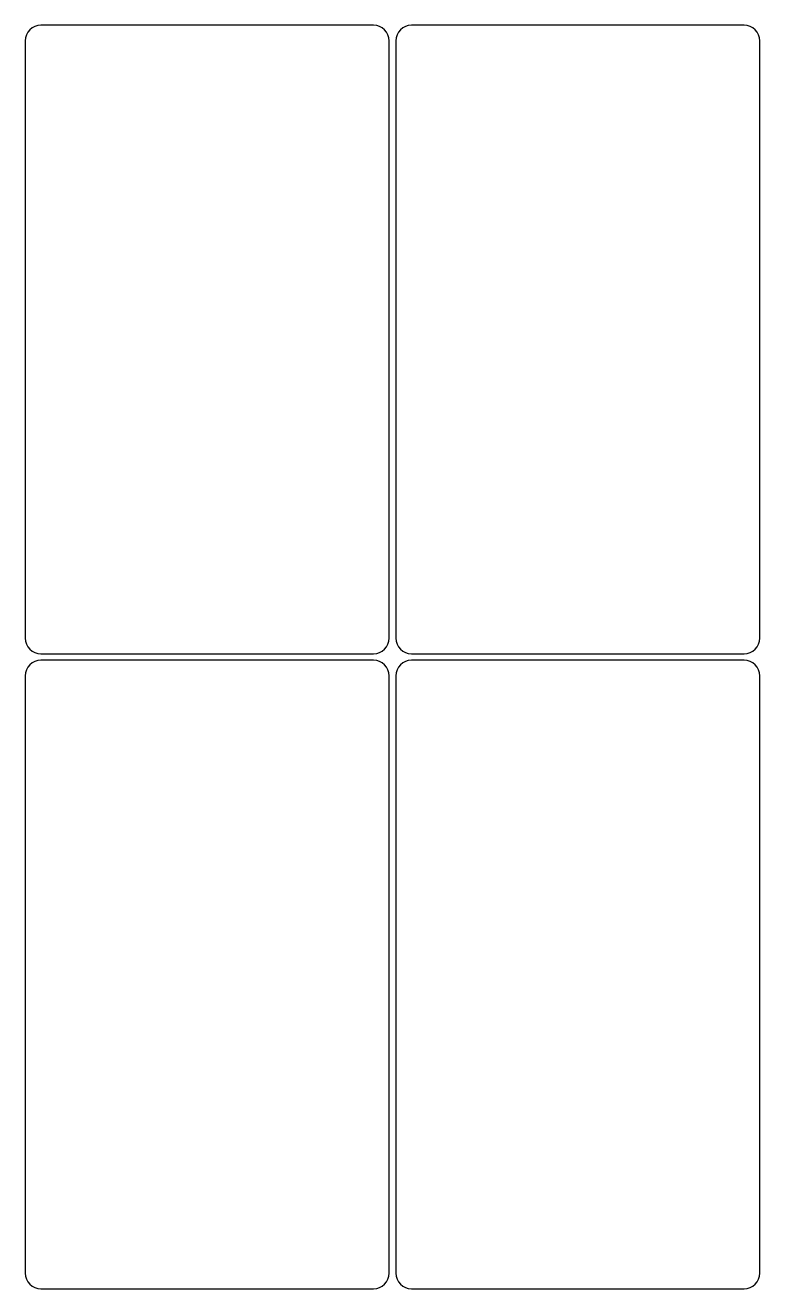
# Model space of a CAD drawing. Header units: inches. Extents: x 1.75 to 7.3, y -10.55 to -1.
import ezdxf

# ---------------------------------------------------------------- set-up
doc = ezdxf.new("R2010")
doc.units = ezdxf.units.IN

msp = doc.modelspace()

# ---------------------------------------------------------------- linework, layer by layer
for p, q in [((4.3819, -1), (1.8681, -1)), ((7.1819, -1), (4.6681, -1)), ((1.75, -1.1181), (1.75, -5.6319)), ((4.5, -5.6319), (4.5, -1.1181)), ((4.55, -1.1181), (4.55, -5.6319)), ((7.3, -5.6319), (7.3, -1.1181)), ((1.8681, -5.75), (4.3819, -5.75)), ((4.3819, -5.8), (1.8681, -5.8)), ((4.6681, -5.75), (7.1819, -5.75)), ((7.1819, -5.8), (4.6681, -5.8)), ((1.75, -5.9181), (1.75, -10.4319)), ((4.5, -10.4319), (4.5, -5.9181)), ((4.55, -5.9181), (4.55, -10.4319)), ((7.3, -10.4319), (7.3, -5.9181)), ((1.8681, -10.55), (4.3819, -10.55)), ((4.6681, -10.55), (7.1819, -10.55))]:
    msp.add_line(p, q)
for centre, start, end in [((1.8681, -1.1181), 90, 180), ((4.3819, -1.1181), 0, 90), ((4.6681, -1.1181), 90, 180), ((7.1819, -1.1181), 0, 90), ((1.8681, -5.6319), 180, 270), ((4.3819, -5.6319), 270, 360), ((4.6681, -5.6319), 180, 270), ((7.1819, -5.6319), 270, 360), ((1.8681, -5.9181), 90, 180), ((4.3819, -5.9181), 0, 90), ((4.6681, -5.9181), 90, 180), ((7.1819, -5.9181), 0, 90), ((1.8681, -10.4319), 180, 270), ((4.3819, -10.4319), 270, 360), ((4.6681, -10.4319), 180, 270), ((7.1819, -10.4319), 270, 360)]:
    msp.add_arc(centre, 0.1181, start, end)

doc.saveas('drawing.dxf')
